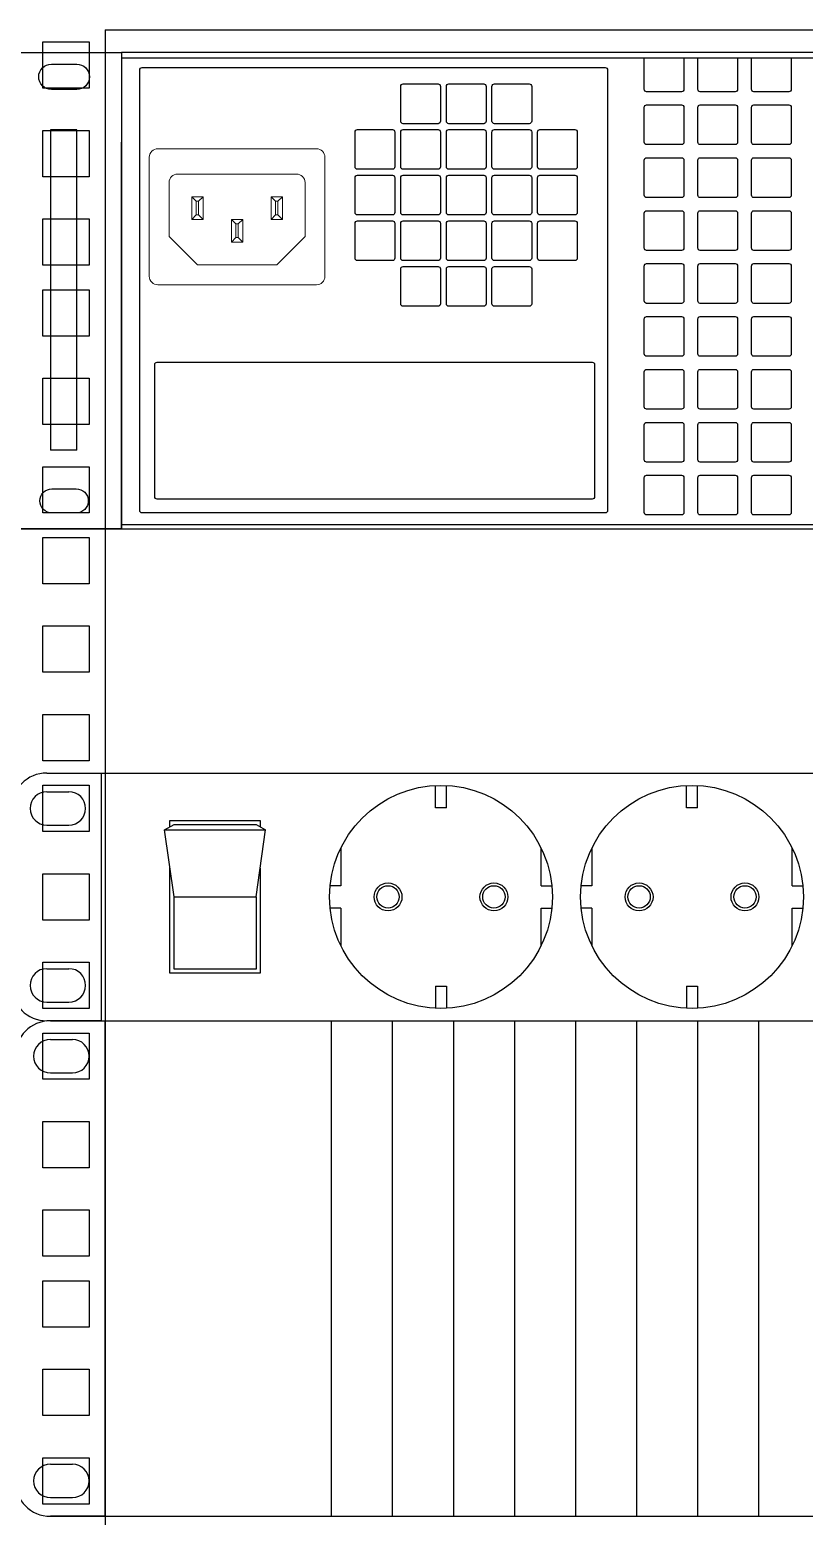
# Model space of a CAD drawing. Header units: millimetres. Extents: x -25459 to 1045457, y -66278 to 462905.
# Drawn here: x 650790 to 652181, y 31505 to 34172 of the extents above; entities that cross this region are included whole.
import ezdxf
from ezdxf.enums import TextEntityAlignment as Align

# ---------------------------------------------------------------- set-up
doc = ezdxf.new("R2010")
doc.units = ezdxf.units.MM
doc.styles.add('ISOCPEUR', font='isocpeui.ttf', dxfattribs={"height": 250})

# ---------------------------------------------------------------- blocks, each defined once
blk = doc.blocks.new('*U72')
at = {"color": 0, "linetype": 'ByBlock', "lineweight": -2}
for p, q in [((74.5, 566.7), (74.5, 522.25)), ((63.35, 556.2), (63.35, 564.5)), ((63.35, 564.5), (71.65, 564.5)), ((71.65, 564.5), (71.65, 556.2)), ((71.65, 556.2), (63.35, 556.2)), ((63.35, 540.325), (63.35, 548.625)), ((63.35, 548.625), (71.65, 548.625)), ((71.65, 548.625), (71.65, 540.325)), ((71.65, 540.325), (63.35, 540.325)), ((63.35, 524.45), (63.35, 532.75)), ((63.35, 532.75), (71.65, 532.75)), ((71.65, 532.75), (71.65, 524.45)), ((71.65, 524.45), (63.35, 524.45)), ((74.5, 522.25), (74.5, 477.8)), ((63.35, 511.75), (63.35, 520.05)), ((63.35, 520.05), (71.65, 520.05)), ((71.65, 520.05), (71.65, 511.75)), ((71.65, 511.75), (63.35, 511.75)), ((63.35, 495.875), (63.35, 504.175)), ((63.35, 504.175), (71.65, 504.175)), ((71.65, 504.175), (71.65, 495.875)), ((71.65, 495.875), (63.35, 495.875)), ((63.35, 480), (63.35, 488.3)), ((63.35, 488.3), (71.65, 488.3)), ((71.65, 488.3), (71.65, 480)), ((71.65, 480), (63.35, 480)), ((74.5, 477.8), (74.5, 433.35)), ((63.35, 467.3), (63.35, 475.6)), ((63.35, 475.6), (71.65, 475.6)), ((71.65, 475.6), (71.65, 467.3)), ((71.65, 467.3), (63.35, 467.3)), ((63.35, 451.425), (63.35, 459.725)), ((63.35, 459.725), (71.65, 459.725)), ((71.65, 459.725), (71.65, 451.425)), ((71.65, 451.425), (63.35, 451.425)), ((63.35, 435.55), (63.35, 443.85)), ((63.35, 443.85), (71.65, 443.85)), ((71.65, 443.85), (71.65, 435.55)), ((71.65, 435.55), (63.35, 435.55)), ((74.5, 433.35), (74.5, 388.9)), ((63.35, 422.85), (63.35, 431.15)), ((63.35, 431.15), (71.65, 431.15)), ((71.65, 431.15), (71.65, 422.85)), ((71.65, 422.85), (63.35, 422.85)), ((63.35, 406.975), (63.35, 415.275)), ((63.35, 415.275), (71.65, 415.275)), ((71.65, 415.275), (71.65, 406.975)), ((71.65, 406.975), (63.35, 406.975)), ((63.35, 391.1), (63.35, 399.4)), ((63.35, 399.4), (71.65, 399.4)), ((71.65, 399.4), (71.65, 391.1)), ((71.65, 391.1), (63.35, 391.1)), ((74.5, 388.9), (74.5, 344.45)), ((63.35, 378.4), (63.35, 386.7)), ((63.35, 386.7), (71.65, 386.7)), ((71.65, 386.7), (71.65, 378.4)), ((71.65, 378.4), (63.35, 378.4)), ((63.35, 362.525), (63.35, 370.825)), ((63.35, 370.825), (71.65, 370.825)), ((71.65, 370.825), (71.65, 362.525)), ((71.65, 362.525), (63.35, 362.525)), ((63.35, 346.65), (63.35, 354.95)), ((63.35, 354.95), (71.65, 354.95)), ((71.65, 354.95), (71.65, 346.65)), ((71.65, 346.65), (63.35, 346.65)), ((74.5, 344.45), (74.5, 300)), ((63.35, 333.95), (63.35, 342.25)), ((63.35, 342.25), (71.65, 342.25)), ((71.65, 342.25), (71.65, 333.95)), ((71.65, 333.95), (63.35, 333.95)), ((63.35, 318.075), (63.35, 326.375)), ((63.35, 326.375), (71.65, 326.375)), ((71.65, 326.375), (71.65, 318.075)), ((71.65, 318.075), (63.35, 318.075)), ((63.35, 302.2), (63.35, 310.5)), ((63.35, 310.5), (71.65, 310.5)), ((71.65, 310.5), (71.65, 302.2)), ((71.65, 302.2), (63.35, 302.2)), ((74.5, 300), (74.5, 255.55))]:
    blk.add_line(p, q, dxfattribs=at)
blk = doc.blocks.new("19'' блок розеток")
at = {"color": 0, "linetype": 'ByBlock', "lineweight": -2}
for p, q in [((164.69, 22.22), (174.5, 22.22)), ((174.5, 22.22), (625.5, 22.22)), ((174.5, -22.23), (174.5, 22.22)), ((164.69, 18.87), (168.65, 18.87)), ((234.44, 16), (234.44, 19.97)), ((236.44, 16), (236.44, 19.97)), ((279.5, 16), (279.5, 19.97)), ((281.5, 16), (281.5, 19.97)), ((236.44, 16), (234.44, 16)), ((281.5, 16), (279.5, 16)), ((164.69, 12.87), (168.65, 12.87)), ((185.84, 12.01), (187.53, 12.98)), ((187.53, 0), (185.84, 12.01)), ((185.84, 12.01), (203.93, 12.01)), ((202.25, 12.98), (203.93, 12.01)), ((202.25, 0), (203.93, 12.01)), ((217.44, 8.72), (217.44, 2)), ((253.44, 2), (253.44, 8.72)), ((262.5, 8.72), (262.5, 2)), ((298.5, 2), (298.5, 8.72)), ((217.44, 2), (215.54, 2)), ((253.44, 2), (255.34, 2)), ((262.5, 2), (260.6, 2)), ((298.5, 2), (300.4, 2)), ((187.53, 0), (202.25, 0)), ((217.44, -2), (215.54, -2)), ((217.44, -2), (217.44, -8.72)), ((253.44, -2), (255.34, -2)), ((253.44, -8.72), (253.44, -2)), ((262.5, -2), (260.6, -2)), ((262.5, -2), (262.5, -8.72)), ((298.5, -2), (300.4, -2)), ((298.5, -8.72), (298.5, -2)), ((164.69, -12.88), (168.65, -12.88)), ((234.44, -16), (234.44, -19.97)), ((234.44, -16), (236.44, -16)), ((236.44, -16), (236.44, -19.97)), ((279.5, -16), (279.5, -19.97)), ((279.5, -16), (281.5, -16)), ((281.5, -16), (281.5, -19.97)), ((164.69, -18.88), (168.65, -18.88)), ((174.5, -22.23), (164.69, -22.23)), ((174.5, -22.23), (625.5, -22.23))]:
    blk.add_line(p, q, dxfattribs=at)
for points in [[(186.8, 12.56), (186.8, 13.71), (202.97, 13.71), (202.97, 12.56)], [(187.53, 12.98), (202.25, 12.98)], [(202.97, 5.16), (202.97, -13.71), (186.8, -13.71), (186.8, 5.16)], [(202.25, 0), (202.25, -12.98), (187.53, -12.98), (187.53, 0)]]:
    blk.add_lwpolyline(points, dxfattribs=at)
for centre, radius in [((235.44, 0), 20), ((280.5, 0), 20), ((225.94, 0), 2.5), ((225.94, 0), 2), ((244.94, 0), 2.5), ((244.94, 0), 2), ((271, 0), 2.5), ((271, 0), 2), ((290, 0), 2.5), ((290, 0), 2)]:
    blk.add_circle(centre, radius, dxfattribs=at)
for centre, radius, start, end in [((164.69, 15.87), 6.35, 90, 180), ((164.69, 15.87), 3, 90, 270), ((168.65, 15.87), 3, 270, 90), ((164.69, -15.88), 3, 90, 270), ((168.65, -15.88), 3, 270, 90), ((164.69, -15.88), 6.35, 180, 270)]:
    blk.add_arc(centre, radius, start, end, dxfattribs=at)
at = {"color": 0, "lineweight": -2, "style": 'ISOCPEUR', "oblique": 15, "flags": 8}
blk.add_attdef('НАИМЕНОВАНИЕ', text='', height=25, dxfattribs=at).set_placement((750, 0), align=Align.MIDDLE_LEFT)
blk = doc.blocks.new('*U71')
at = {"color": 0, "linetype": 'ByBlock', "lineweight": -2}
for p, q in [((164.69, 22.22), (174.5, 22.22)), ((174.5, 22.22), (625.5, 22.22)), ((174.5, -66.68), (174.5, 22.22)), ((215.16, -66.68), (215.16, 22.22)), ((226.12, -66.68), (226.12, 22.22)), ((237.08, -66.68), (237.08, 22.22)), ((248.04, -66.68), (248.04, 22.22)), ((258.99, -66.68), (258.99, 22.22)), ((269.95, -66.68), (269.95, 22.22)), ((280.91, -66.68), (280.91, 22.22)), ((291.87, -66.68), (291.87, 22.22)), ((164.69, 18.87), (168.65, 18.87)), ((164.69, 12.87), (168.65, 12.87)), ((164.69, -57.33), (168.65, -57.33)), ((164.69, -63.33), (168.65, -63.33)), ((174.5, -66.68), (164.69, -66.68)), ((174.5, -66.68), (625.5, -66.68))]:
    blk.add_line(p, q, dxfattribs=at)
for centre, radius, start, end in [((164.69, 15.87), 6.35, 90, 180), ((164.69, 15.87), 3, 90, 270), ((168.65, 15.87), 3, 270, 90), ((164.69, -60.33), 3, 90, 270), ((168.65, -60.33), 3, 270, 90), ((164.69, -60.33), 6.35, 180, 270)]:
    blk.add_arc(centre, radius, start, end, dxfattribs=at)
at = {"color": 0, "lineweight": -2, "style": 'ISOCPEUR', "oblique": 15, "flags": 8}
blk.add_attdef('НАИМЕНОВАНИЕ', text='', height=25, dxfattribs=at).set_placement((750, -22.22), align=Align.MIDDLE_LEFT)
blk = doc.blocks.new('SE2600 ОПЕРАТОР PRO')
blk.add_line((0, 3000), (722, 3000))
at = {"color": 7}
for p, q in [((722, 3000), (722, 2434.5)), ((16273.8, 3000), (722, 3000)), ((16273.8, 2963.6), (722, 2963.6)), ((441.2, 2512.1), (275.7, 2512.1)), ((275.7, 2512.1), (275.7, 494.9)), ((441.2, 494.9), (441.2, 2512.1)), ((722, 0), (722, 2434.5)), ((441.2, 494.9), (275.7, 494.9)), ((0, 0), (722, 0)), ((16273.8, 25.6), (722, 25.6)), ((722, 0), (4109.6, 0)), ((4109.6, 0), (7497.2, 0))]:
    blk.add_line(p, q, dxfattribs=at)
at = {"lineweight": 0}
for p, q in [((1950.8, 2392.9), (951.5, 2392.9)), ((898, 2339.4), (898, 1589.9)), ((2004.3, 1589.9), (2004.3, 2339.4)), ((1022.9, 1841.6), (1022.9, 2180.6)), ((1076.4, 2234.2), (1825.9, 2234.2)), ((1879.4, 2180.6), (1879.4, 1841.6)), ((1237, 2091.4), (1165.6, 2091.4)), ((1194.2, 2062.8), (1165.6, 2091.4)), ((1165.6, 1948.6), (1165.6, 2091.4)), ((1208.5, 2062.8), (1194.2, 2062.8)), ((1194.2, 2062.8), (1194.2, 1977.2)), ((1237, 2091.4), (1208.5, 2062.8)), ((1208.5, 2062.8), (1208.5, 1977.2)), ((1237, 2091.4), (1237, 1948.6)), ((1665.3, 2091.4), (1736.7, 2091.4)), ((1693.8, 2062.8), (1665.3, 2091.4)), ((1665.3, 2091.4), (1665.3, 1948.6)), ((1708.1, 2062.8), (1693.8, 2062.8)), ((1693.8, 2062.8), (1693.8, 1977.2)), ((1736.7, 2091.4), (1708.1, 2062.8)), ((1708.1, 2062.8), (1708.1, 1977.2)), ((1736.7, 2091.4), (1736.7, 1948.6)), ((1194.2, 1977.2), (1165.6, 1948.6)), ((1194.2, 1977.2), (1208.5, 1977.2)), ((1208.5, 1977.2), (1237, 1948.6)), ((1665.3, 1948.6), (1693.8, 1977.2)), ((1693.8, 1977.2), (1708.1, 1977.2)), ((1708.1, 1977.2), (1736.7, 1948.6)), ((1165.6, 1948.6), (1237, 1948.6)), ((1486.8, 1948.6), (1415.5, 1948.6)), ((1415.5, 1948.6), (1444, 1920.1)), ((1415.5, 1805.9), (1415.5, 1948.6)), ((1458.3, 1920.1), (1444, 1920.1)), ((1444, 1920.1), (1444, 1834.4)), ((1486.8, 1948.6), (1458.3, 1920.1)), ((1458.3, 1920.1), (1458.3, 1834.4)), ((1486.8, 1948.6), (1486.8, 1805.9)), ((1736.7, 1948.6), (1665.3, 1948.6)), ((1201.3, 1663.1), (1022.9, 1841.6)), ((1444, 1834.4), (1415.5, 1805.9)), ((1415.5, 1805.9), (1486.8, 1805.9)), ((1458.3, 1834.4), (1444, 1834.4)), ((1458.3, 1834.4), (1486.8, 1805.9)), ((1879.4, 1841.6), (1701, 1663.1)), ((1701, 1663.1), (1201.3, 1663.1)), ((951.5, 1536.4), (1950.8, 1536.4))]:
    blk.add_line(p, q, dxfattribs=at)
at = {"color": 7}
blk.add_lwpolyline([(0, 3000), (722, 3000), (722, 0), (0, 0), (0, 3000)], dxfattribs=at)
for points in [[(281, 2926.4), (441, 2926.4, -0.414214), (520.9, 2846.5), (520.9, 2846.5, -0.414214), (441, 2766.5), (281, 2766.5, -0.414214), (201.1, 2846.5), (201.1, 2846.5, -0.414214)], [(2482.4, 2786.5, -0.414214), (2497.4, 2801.4), (2717.6, 2801.4, -0.414214), (2732.6, 2786.5), (2732.6, 2566.2, -0.414214), (2717.6, 2551.2), (2497.4, 2551.2, -0.414214), (2482.4, 2566.2)], [(2769.9, 2786.5, -0.414214), (2784.9, 2801.4), (3005.1, 2801.4, -0.414214), (3020.1, 2786.5), (3020.1, 2566.2, -0.414214), (3005.1, 2551.2), (2784.9, 2551.2, -0.414214), (2769.9, 2566.2)], [(3057.4, 2786.5, -0.414214), (3072.4, 2801.4), (3292.6, 2801.4, -0.414214), (3307.6, 2786.5), (3307.6, 2566.2, -0.414214), (3292.6, 2551.2), (3072.4, 2551.2, -0.414214), (3057.4, 2566.2)], [(4016.8, 2654.5, -0.414214), (4031.8, 2669.5), (4252, 2669.5, -0.414214), (4267, 2654.5), (4267, 2434.3, -0.414214), (4252, 2419.3), (4031.8, 2419.3, -0.414214), (4016.8, 2434.3)], [(4354.7, 2654.5, -0.414214), (4369.7, 2669.5), (4590, 2669.5, -0.414214), (4605, 2654.5), (4605, 2434.3, -0.414214), (4590, 2419.3), (4369.7, 2419.3, -0.414214), (4354.7, 2434.3)], [(4692.7, 2654.5, -0.414214), (4707.7, 2669.5), (4927.9, 2669.5, -0.414214), (4942.9, 2654.5), (4942.9, 2434.3, -0.414214), (4927.9, 2419.3), (4707.7, 2419.3, -0.414214), (4692.7, 2434.3)], [(2194.9, 2499, -0.414214), (2209.9, 2514), (2430.2, 2514, -0.414214), (2445.2, 2499), (2445.2, 2278.7, -0.414214), (2430.2, 2263.8), (2209.9, 2263.8, -0.414214), (2194.9, 2278.7)], [(2482.4, 2499, -0.414214), (2497.4, 2514), (2717.6, 2514, -0.414214), (2732.6, 2499), (2732.6, 2278.7, -0.414214), (2717.6, 2263.8), (2497.4, 2263.8, -0.414214), (2482.4, 2278.7)], [(2769.9, 2499, -0.414214), (2784.9, 2514), (3005.1, 2514, -0.414214), (3020.1, 2499), (3020.1, 2278.7, -0.414214), (3005.1, 2263.8), (2784.9, 2263.8, -0.414214), (2769.9, 2278.7)], [(3057.4, 2499, -0.414214), (3072.4, 2514), (3292.6, 2514, -0.414214), (3307.6, 2499), (3307.6, 2278.7, -0.414214), (3292.6, 2263.8), (3072.4, 2263.8, -0.414214), (3057.4, 2278.7)], [(3344.8, 2499, -0.414214), (3359.8, 2514), (3580.1, 2514, -0.414214), (3595.1, 2499), (3595.1, 2278.7, -0.414214), (3580.1, 2263.8), (3359.8, 2263.8, -0.414214), (3344.8, 2278.7)], [(4016.8, 2321.3, -0.414214), (4031.8, 2336.3), (4252, 2336.3, -0.414214), (4267, 2321.3), (4267, 2101.1, -0.414214), (4252, 2086.1), (4031.8, 2086.1, -0.414214), (4016.8, 2101.1)], [(4354.7, 2321.3, -0.414214), (4369.7, 2336.3), (4590, 2336.3, -0.414214), (4605, 2321.3), (4605, 2101.1, -0.414214), (4590, 2086.1), (4369.7, 2086.1, -0.414214), (4354.7, 2101.1)], [(4692.7, 2321.3, -0.414214), (4707.7, 2336.3), (4927.9, 2336.3, -0.414214), (4942.9, 2321.3), (4942.9, 2101.1, -0.414214), (4927.9, 2086.1), (4707.7, 2086.1, -0.414214), (4692.7, 2101.1)], [(2194.9, 2211.5, -0.414214), (2209.9, 2226.5), (2430.2, 2226.5, -0.414214), (2445.2, 2211.5), (2445.2, 1991.3, -0.414214), (2430.2, 1976.3), (2209.9, 1976.3, -0.414214), (2194.9, 1991.3)], [(2482.4, 2211.5, -0.414214), (2497.4, 2226.5), (2717.6, 2226.5, -0.414214), (2732.6, 2211.5), (2732.6, 1991.3, -0.414214), (2717.6, 1976.3), (2497.4, 1976.3, -0.414214), (2482.4, 1991.3)], [(2769.9, 2211.5, -0.414214), (2784.9, 2226.5), (3005.1, 2226.5, -0.414214), (3020.1, 2211.5), (3020.1, 1991.3, -0.414214), (3005.1, 1976.3), (2784.9, 1976.3, -0.414214), (2769.9, 1991.3)], [(3057.4, 2211.5, -0.414214), (3072.4, 2226.5), (3292.6, 2226.5, -0.414214), (3307.6, 2211.5), (3307.6, 1991.3, -0.414214), (3292.6, 1976.3), (3072.4, 1976.3, -0.414214), (3057.4, 1991.3)], [(3344.8, 2211.5, -0.414214), (3359.8, 2226.5), (3580.1, 2226.5, -0.414214), (3595.1, 2211.5), (3595.1, 1991.3, -0.414214), (3580.1, 1976.3), (3359.8, 1976.3, -0.414214), (3344.8, 1991.3)], [(4016.8, 1988.1, -0.414214), (4031.8, 2003.1), (4252, 2003.1, -0.414214), (4267, 1988.1), (4267, 1767.8, -0.414214), (4252, 1752.8), (4031.8, 1752.8, -0.414214), (4016.8, 1767.8)], [(4354.7, 1988.1, -0.414214), (4369.7, 2003.1), (4590, 2003.1, -0.414214), (4605, 1988.1), (4605, 1767.8, -0.414214), (4590, 1752.8), (4369.7, 1752.8, -0.414214), (4354.7, 1767.8)], [(4692.7, 1988.1, -0.414214), (4707.7, 2003.1), (4927.9, 2003.1, -0.414214), (4942.9, 1988.1), (4942.9, 1767.8, -0.414214), (4927.9, 1752.8), (4707.7, 1752.8, -0.414214), (4692.7, 1767.8)], [(2194.9, 1924, -0.414214), (2209.9, 1939), (2430.2, 1939, -0.414214), (2445.2, 1924), (2445.2, 1703.8, -0.414214), (2430.2, 1688.8), (2209.9, 1688.8, -0.414214), (2194.9, 1703.8)], [(2482.4, 1924, -0.414214), (2497.4, 1939), (2717.6, 1939, -0.414214), (2732.6, 1924), (2732.6, 1703.8, -0.414214), (2717.6, 1688.8), (2497.4, 1688.8, -0.414214), (2482.4, 1703.8)], [(2769.9, 1924, -0.414214), (2784.9, 1939), (3005.1, 1939, -0.414214), (3020.1, 1924), (3020.1, 1703.8, -0.414214), (3005.1, 1688.8), (2784.9, 1688.8, -0.414214), (2769.9, 1703.8)], [(3057.4, 1924, -0.414214), (3072.4, 1939), (3292.6, 1939, -0.414214), (3307.6, 1924), (3307.6, 1703.8, -0.414214), (3292.6, 1688.8), (3072.4, 1688.8, -0.414214), (3057.4, 1703.8)], [(3344.8, 1924, -0.414214), (3359.8, 1939), (3580.1, 1939, -0.414214), (3595.1, 1924), (3595.1, 1703.8, -0.414214), (3580.1, 1688.8), (3359.8, 1688.8, -0.414214), (3344.8, 1703.8)], [(2482.4, 1636.6, -0.414214), (2497.4, 1651.6), (2717.6, 1651.6, -0.414214), (2732.6, 1636.6), (2732.6, 1416.3, -0.414214), (2717.6, 1401.3), (2497.4, 1401.3, -0.414214), (2482.4, 1416.3)], [(2769.9, 1636.6, -0.414214), (2784.9, 1651.6), (3005.1, 1651.6, -0.414214), (3020.1, 1636.6), (3020.1, 1416.3, -0.414214), (3005.1, 1401.3), (2784.9, 1401.3, -0.414214), (2769.9, 1416.3)], [(3057.4, 1636.6, -0.414214), (3072.4, 1651.6), (3292.6, 1651.6, -0.414214), (3307.6, 1636.6), (3307.6, 1416.3, -0.414214), (3292.6, 1401.3), (3072.4, 1401.3, -0.414214), (3057.4, 1416.3)], [(4016.8, 1654.8, -0.414214), (4031.8, 1669.8), (4252, 1669.8, -0.414214), (4267, 1654.8), (4267, 1434.6, -0.414214), (4252, 1419.6), (4031.8, 1419.6, -0.414214), (4016.8, 1434.6)], [(4354.7, 1654.8, -0.414214), (4369.7, 1669.8), (4590, 1669.8, -0.414214), (4605, 1654.8), (4605, 1434.6, -0.414214), (4590, 1419.6), (4369.7, 1419.6, -0.414214), (4354.7, 1434.6)], [(4692.7, 1654.8, -0.414214), (4707.7, 1669.8), (4927.9, 1669.8, -0.414214), (4942.9, 1654.8), (4942.9, 1434.6, -0.414214), (4927.9, 1419.6), (4707.7, 1419.6, -0.414214), (4692.7, 1434.6)], [(4016.8, 1321.6, -0.414214), (4031.8, 1336.6), (4252, 1336.6, -0.414214), (4267, 1321.6), (4267, 1101.4, -0.414214), (4252, 1086.4), (4031.8, 1086.4, -0.414214), (4016.8, 1101.4)], [(4354.7, 1321.6, -0.414214), (4369.7, 1336.6), (4590, 1336.6, -0.414214), (4605, 1321.6), (4605, 1101.4, -0.414214), (4590, 1086.4), (4369.7, 1086.4, -0.414214), (4354.7, 1101.4)], [(4692.7, 1321.6, -0.414214), (4707.7, 1336.6), (4927.9, 1336.6, -0.414214), (4942.9, 1321.6), (4942.9, 1101.4, -0.414214), (4927.9, 1086.4), (4707.7, 1086.4, -0.414214), (4692.7, 1101.4)], [(4016.8, 988.4, -0.414214), (4031.8, 1003.4), (4252, 1003.4, -0.414214), (4267, 988.4), (4267, 768.1, -0.414214), (4252, 753.1), (4031.8, 753.1, -0.414214), (4016.8, 768.1)], [(4354.7, 988.4, -0.414214), (4369.7, 1003.4), (4590, 1003.4, -0.414214), (4605, 988.4), (4605, 768.1, -0.414214), (4590, 753.1), (4369.7, 753.1, -0.414214), (4354.7, 768.1)], [(4692.7, 988.4, -0.414214), (4707.7, 1003.4), (4927.9, 1003.4, -0.414214), (4942.9, 988.4), (4942.9, 768.1, -0.414214), (4927.9, 753.1), (4707.7, 753.1, -0.414214), (4692.7, 768.1)], [(4016.8, 655.1, -0.414214), (4031.8, 670.1), (4252, 670.1, -0.414214), (4267, 655.1), (4267, 434.9, -0.414214), (4252, 419.9), (4031.8, 419.9, -0.414214), (4016.8, 434.9)], [(4354.7, 655.1, -0.414214), (4369.7, 670.1), (4590, 670.1, -0.414214), (4605, 655.1), (4605, 434.9, -0.414214), (4590, 419.9), (4369.7, 419.9, -0.414214), (4354.7, 434.9)], [(4692.7, 655.1, -0.414214), (4707.7, 670.1), (4927.9, 670.1, -0.414214), (4942.9, 655.1), (4942.9, 434.9, -0.414214), (4927.9, 419.9), (4707.7, 419.9, -0.414214), (4692.7, 434.9)], [(4016.8, 321.9, -0.414214), (4031.8, 336.9), (4252, 336.9, -0.414214), (4267, 321.9), (4267, 101.7, -0.414214), (4252, 86.7), (4031.8, 86.7, -0.414214), (4016.8, 101.7)], [(4354.7, 321.9, -0.414214), (4369.7, 336.9), (4590, 336.9, -0.414214), (4605, 321.9), (4605, 101.7, -0.414214), (4590, 86.7), (4369.7, 86.7, -0.414214), (4354.7, 101.7)], [(4692.7, 321.9, -0.414214), (4707.7, 336.9), (4927.9, 336.9, -0.414214), (4942.9, 321.9), (4942.9, 101.7, -0.414214), (4927.9, 86.7), (4707.7, 86.7, -0.414214), (4692.7, 101.7)], [(284.8, 251.7), (437.2, 251.7, -0.414214), (513.3, 175.5), (513.3, 175.5, -0.414214), (437.2, 99.3), (284.8, 99.3, -0.414214), (208.6, 175.5), (208.6, 175.5, -0.414214)]]:
    blk.add_lwpolyline(points, format="xyb", close=True, dxfattribs=at)
for points in [[(838.2, 2876.4), (838.2, 2889.9, -0.414214), (853.2, 2904.9), (3771.2, 2904.9, -0.414214), (3786.2, 2889.9), (3786.2, 2876.4)], [(4267, 2963.6), (4267, 2767.5, -0.414214), (4252, 2752.6), (4031.8, 2752.6, -0.414214), (4016.8, 2767.5), (4016.8, 2963.6)], [(4605, 2963.6), (4605, 2767.5, -0.414214), (4590, 2752.6), (4369.7, 2752.6, -0.414214), (4354.7, 2767.5), (4354.7, 2963.6)], [(4942.9, 2963.6), (4942.9, 2767.5, -0.414214), (4927.9, 2752.6), (4707.7, 2752.6, -0.414214), (4692.7, 2767.5), (4692.7, 2963.6)], [(3786.2, 2876.4), (3786.2, 114.3, -0.414214), (3771.2, 99.3), (853.2, 99.3, -0.414214), (838.2, 114.3), (838.2, 2876.4)], [(931.9, 1003.4), (931.9, 1034.1, -0.414214), (946.9, 1049.1), (3689.1, 1049.1, -0.414214), (3704.1, 1034.1), (3704.1, 1003.4)], [(3704.1, 1003.4), (3704.1, 201.9, -0.414214), (3689.1, 186.9), (946.9, 186.9, -0.414214), (931.9, 201.9), (931.9, 1003.4)]]:
    blk.add_lwpolyline(points, format="xyb", dxfattribs=at)
at = {"lineweight": 0}
for centre, start, end in [((951.5, 2339.4), 90, 180), ((1950.8, 2339.4), 0, 90), ((1076.4, 2180.6), 90, 180), ((1825.9, 2180.6), 360, 90), ((951.5, 1589.9), 180, 270), ((1950.8, 1589.9), 270, 360)]:
    blk.add_arc(centre, 53.5, start, end, dxfattribs=at)
blk = doc.blocks.new('*U69')
at = {"color": 0, "linetype": 'ByBlock', "lineweight": -2}
blk.add_line((174.5, -22.23), (625.5, -22.23), dxfattribs=at)
at = {"color": 0, "lineweight": -2, "style": 'ISOCPEUR', "oblique": 15, "flags": 8}
blk.add_attdef('НАИМЕНОВАНИЕ', text='', height=25, dxfattribs=at).set_placement((750, 10.43), align=Align.MIDDLE_LEFT)
blk = doc.blocks.new('*U83')
at = {"color": 0, "linetype": 'ByBlock', "lineweight": -2}
blk.add_line((164.69, 22.22), (174.5, 22.22), dxfattribs=at)
at = {"color": 0, "lineweight": -2, "style": 'ISOCPEUR', "oblique": 15, "flags": 8}
blk.add_attdef('НАИМЕНОВАНИЕ', text='', height=25, dxfattribs=at).set_placement((750, -44.45), align=Align.MIDDLE_LEFT)

msp = doc.modelspace()

# ---------------------------------------------------------------- block references
at = {"xscale": 10, "yscale": 10, "zscale": 10}
for name, p in [('*U72', (650180.62, 28504.933)), ('*U69', (649180.62, 34394.183)), ("19'' блок розеток", (649174.247, 32616.183)), ('*U71', (649180.62, 32171.683)), ('*U83', (649180.62, 31282.683))]:
    msp.add_blockref(name, p, dxfattribs=at)
at = {"color": 252, "lineweight": 0, "xscale": 0.28485, "yscale": 0.28485, "zscale": 0.28485}
msp.add_blockref('SE2600 ОПЕРАТОР PRO', (650749.3, 33276.644), dxfattribs=at)

doc.saveas('drawing.dxf')
